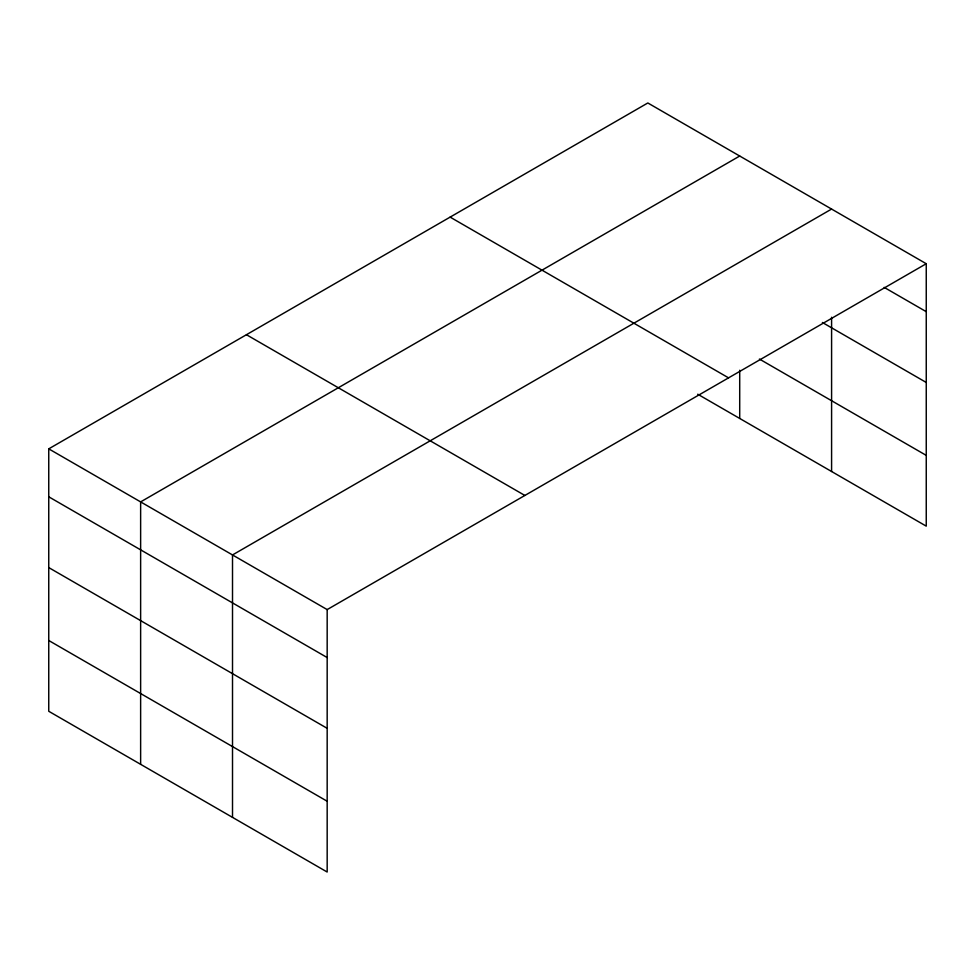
<?xml version="1.0" encoding="UTF-8"?>
<svg xmlns="http://www.w3.org/2000/svg" width="975" height="975" viewBox="0 0 975 975"><rect width="100%" height="100%" fill="white"/><g stroke="black" fill="none" stroke-linecap="round" stroke-linejoin="round"><path stroke-width="1.46" d="M926.25 263.725L647.827 102.972L48.75 448.853L48.75 711.275L327.173 872.028L327.173 609.594L926.25 263.725L926.25 526.147L697.71 394.205M739.708 156.024L140.632 501.893L140.632 764.327M831.59 209.064L232.513 554.946L232.513 817.367M884.179 287.381L926.25 311.671M822.4 322.493L926.25 382.456M759.391 359.044L926.25 455.374M450.133 217.12L728.557 377.861M246.443 334.717L524.867 495.458M48.75 448.853L327.173 609.594M48.75 496.799L327.173 657.552M48.75 567.584L327.173 728.325M48.75 640.502L327.173 801.243M831.59 317.253L831.59 471.498M739.708 370.256L739.708 418.446"/></g></svg>
